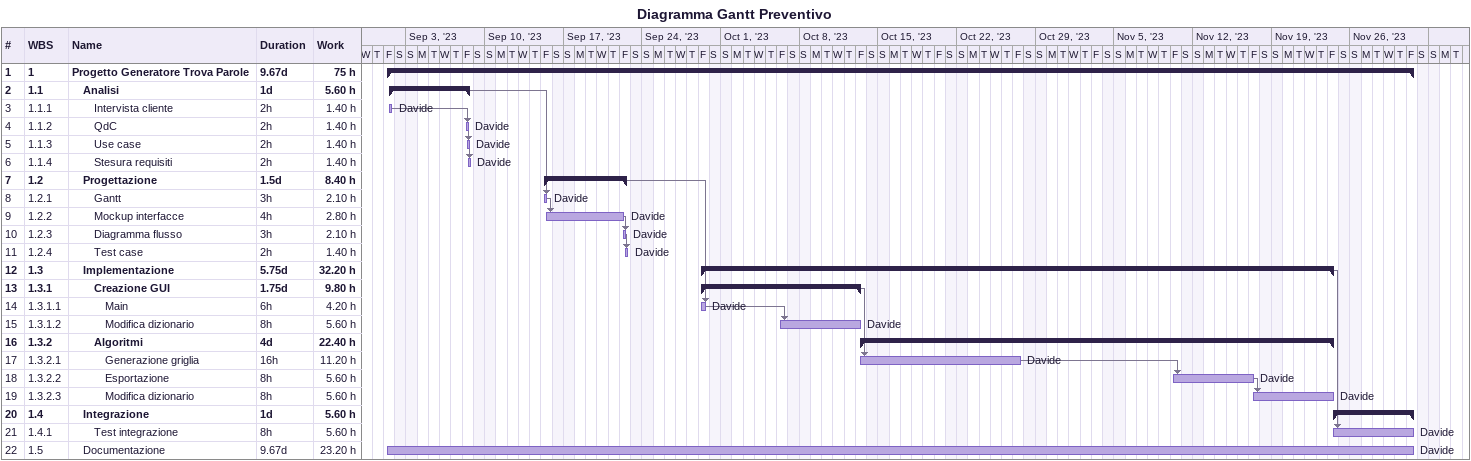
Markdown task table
Diagramma Gantt Preventivo

| ID | WBS | Task | Duration | Start | Finish | Predecessors | Resources | Work (h) |
|---|---|---|---|---|---|---|---|---|
| 1 | 1 | **Progetto Generatore Trova Parole** | 9.67d | 2023-09-01 | 2023-12-01 |  |  | 75 |
| 2 | 1.1 | **Analisi** | 1d | 2023-09-01 | 2023-09-08 |  |  | 5.60 |
| 3 | 1.1.1 | Intervista cliente | 2h | 2023-09-01 | 2023-09-01 |  | Davide | 1.40 |
| 4 | 1.1.2 | QdC | 2h | 2023-09-08 | 2023-09-08 | 3 | Davide | 1.40 |
| 5 | 1.1.3 | Use case | 2h | 2023-09-08 | 2023-09-08 | 4 | Davide | 1.40 |
| 6 | 1.1.4 | Stesura requisiti | 2h | 2023-09-08 | 2023-09-08 | 5 | Davide | 1.40 |
| 7 | 1.2 | **Progettazione** | 1.5d | 2023-09-15 | 2023-09-22 |  |  | 8.40 |
| 8 | 1.2.1 | Gantt | 3h | 2023-09-15 | 2023-09-15 | 2 | Davide | 2.10 |
| 9 | 1.2.2 | Mockup interfacce | 4h | 2023-09-15 | 2023-09-22 | 8 | Davide | 2.80 |
| 10 | 1.2.3 | Diagramma flusso | 3h | 2023-09-22 | 2023-09-22 | 9 | Davide | 2.10 |
| 11 | 1.2.4 | Test case | 2h | 2023-09-22 | 2023-09-22 | 10 | Davide | 1.40 |
| 12 | 1.3 | **Implementazione** | 5.75d | 2023-09-29 | 2023-11-24 |  |  | 32.20 |
| 13 | 1.3.1 | **Creazione GUI** | 1.75d | 2023-09-29 | 2023-10-13 |  |  | 9.80 |
| 14 | 1.3.1.1 | Main | 6h | 2023-09-29 | 2023-09-29 | 7 | Davide | 4.20 |
| 15 | 1.3.1.2 | Modifica dizionario | 8h | 2023-10-06 | 2023-10-13 | 14 | Davide | 5.60 |
| 16 | 1.3.2 | **Algoritmi** | 4d | 2023-10-13 | 2023-11-24 |  |  | 22.40 |
| 17 | 1.3.2.1 | Generazione griglia | 16h | 2023-10-13 | 2023-10-27 | 13 | Davide | 11.20 |
| 18 | 1.3.2.2 | Esportazione | 8h | 2023-11-10 | 2023-11-17 | 17 | Davide | 5.60 |
| 19 | 1.3.2.3 | Modifica dizionario | 8h | 2023-11-17 | 2023-11-24 | 18 | Davide | 5.60 |
| 20 | 1.4 | **Integrazione** | 1d | 2023-11-24 | 2023-12-01 |  |  | 5.60 |
| 21 | 1.4.1 | Test integrazione | 8h | 2023-11-24 | 2023-12-01 | 12 | Davide | 5.60 |
| 22 | 1.5 | Documentazione | 9.67d | 2023-09-01 | 2023-12-01 |  | Davide | 23.20 |
